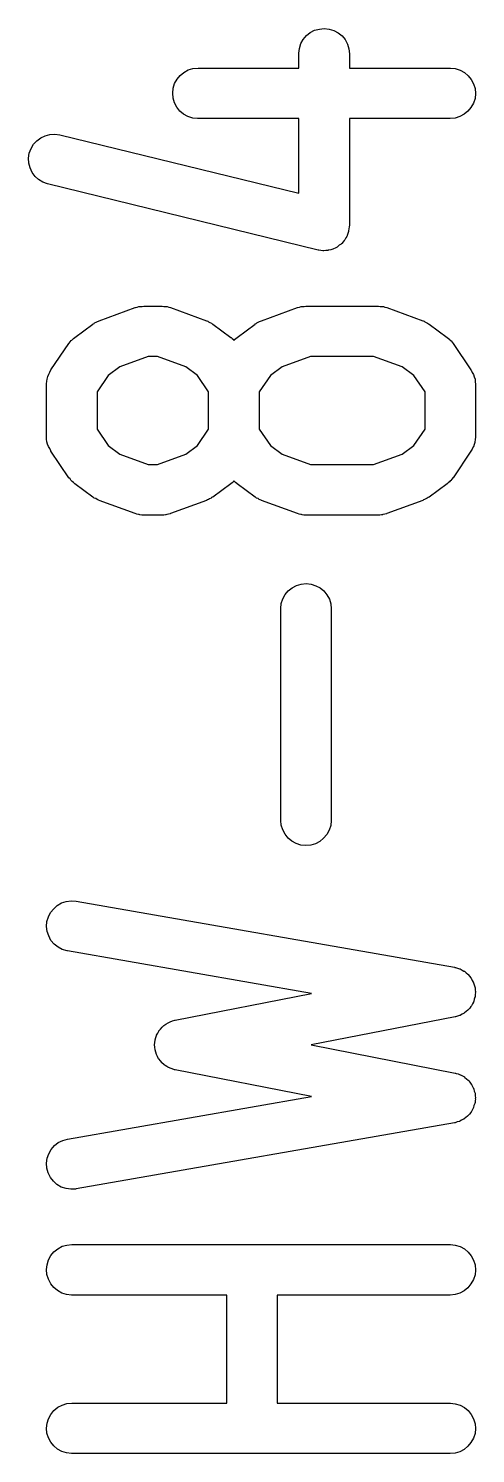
# Model space of a CAD drawing. Extents: x 161.3 to 182.5, y -119.2 to -82.4.
# Drawn here: x 180.33 to 182.1, y -119.22 to -113.57 of the extents above; entities that cross this region are included whole.
import ezdxf

# ---------------------------------------------------------------- set-up
doc = ezdxf.new("R2010")
doc.units = 0
doc.layers.add('BLACK', color=7, linetype='CONTINUOUS')

msp = doc.modelspace()

# ---------------------------------------------------------------- linework, layer by layer
at = {"layer": 'BLACK', "linetype": 'CONTINUOUS'}
for p, q in [((181.407, -113.628), (181.416, -113.611)), ((181.416, -113.611), (181.429, -113.596)), ((181.429, -113.596), (181.444, -113.584)), ((181.444, -113.584), (181.461, -113.575)), ((181.461, -113.575), (181.48, -113.57)), ((181.48, -113.57), (181.499, -113.568)), ((181.499, -113.568), (181.519, -113.57)), ((181.519, -113.57), (181.537, -113.576)), ((181.537, -113.576), (181.554, -113.585)), ((181.554, -113.585), (181.57, -113.597)), ((181.57, -113.597), (181.582, -113.612)), ((181.582, -113.612), (181.591, -113.63)), ((181.399, -113.666), (181.401, -113.647)), ((181.399, -113.668), (181.399, -113.666)), ((181.399, -113.725), (181.399, -113.668)), ((181.401, -113.647), (181.407, -113.628)), ((181.591, -113.63), (181.597, -113.648)), ((181.597, -113.648), (181.599, -113.668)), ((181.599, -113.668), (181.599, -113.725)), ((180.96, -113.732), (180.979, -113.727)), ((180.979, -113.727), (180.999, -113.725)), ((180.999, -113.725), (181.399, -113.725)), ((181.599, -113.725), (181.999, -113.725)), ((181.999, -113.725), (182, -113.725)), ((182, -113.725), (182.019, -113.727)), ((182.019, -113.727), (182.038, -113.733)), ((180.901, -113.805), (180.906, -113.786)), ((180.906, -113.786), (180.916, -113.769)), ((180.916, -113.769), (180.928, -113.754)), ((180.928, -113.754), (180.943, -113.742)), ((180.943, -113.742), (180.96, -113.732)), ((182.038, -113.733), (182.055, -113.742)), ((182.055, -113.742), (182.07, -113.755)), ((182.07, -113.755), (182.082, -113.77)), ((182.082, -113.77), (182.091, -113.787)), ((182.091, -113.787), (182.097, -113.806)), ((180.899, -113.824), (180.901, -113.805)), ((180.9, -113.844), (180.899, -113.824)), ((182.097, -113.806), (182.099, -113.826)), ((182.099, -113.826), (182.097, -113.845)), ((180.906, -113.862), (180.9, -113.844)), ((180.915, -113.88), (180.906, -113.862)), ((180.927, -113.895), (180.915, -113.88)), ((180.942, -113.907), (180.927, -113.895)), ((182.069, -113.896), (182.054, -113.908)), ((182.081, -113.881), (182.069, -113.896)), ((182.091, -113.864), (182.081, -113.881)), ((182.097, -113.845), (182.091, -113.864)), ((180.959, -113.917), (180.942, -113.907)), ((180.978, -113.923), (180.959, -113.917)), ((180.997, -113.925), (180.978, -113.923)), ((180.999, -113.925), (180.997, -113.925)), ((181.399, -113.925), (180.999, -113.925)), ((181.399, -114.221), (181.399, -113.925)), ((181.999, -113.925), (181.599, -113.925)), ((181.599, -113.925), (181.599, -114.349)), ((182.018, -113.923), (181.999, -113.925)), ((182.037, -113.917), (182.018, -113.923)), ((182.054, -113.908), (182.037, -113.917)), ((180.36, -114.013), (180.376, -114.001)), ((180.376, -114.001), (180.393, -113.993)), ((180.393, -113.993), (180.412, -113.988)), ((180.412, -113.988), (180.432, -113.987)), ((180.432, -113.987), (180.451, -113.99)), ((180.451, -113.99), (181.399, -114.221)), ((180.327, -114.082), (180.33, -114.062)), ((180.33, -114.062), (180.337, -114.044)), ((180.337, -114.044), (180.347, -114.027)), ((180.347, -114.027), (180.36, -114.013)), ((180.328, -114.101), (180.327, -114.082)), ((180.333, -114.12), (180.328, -114.101)), ((180.341, -114.138), (180.333, -114.12)), ((180.353, -114.154), (180.341, -114.138)), ((180.367, -114.167), (180.353, -114.154)), ((180.384, -114.177), (180.367, -114.167)), ((180.402, -114.184), (180.384, -114.177)), ((180.403, -114.184), (180.402, -114.184)), ((181.475, -114.446), (180.403, -114.184)), ((181.599, -114.35), (181.598, -114.352)), ((181.599, -114.349), (181.599, -114.35)), ((181.579, -114.408), (181.574, -114.414)), ((181.58, -114.407), (181.579, -114.408)), ((181.581, -114.405), (181.58, -114.407)), ((181.585, -114.398), (181.581, -114.405)), ((181.589, -114.392), (181.585, -114.398)), ((181.59, -114.39), (181.589, -114.392)), ((181.593, -114.381), (181.59, -114.388)), ((181.59, -114.388), (181.59, -114.39)), ((181.596, -114.373), (181.593, -114.381)), ((181.597, -114.362), (181.596, -114.37)), ((181.596, -114.37), (181.596, -114.371)), ((181.596, -114.371), (181.596, -114.373)), ((181.598, -114.354), (181.597, -114.362)), ((181.598, -114.352), (181.598, -114.354)), ((181.477, -114.446), (181.475, -114.446)), ((181.478, -114.447), (181.477, -114.446)), ((181.486, -114.448), (181.478, -114.447)), ((181.494, -114.449), (181.486, -114.448)), ((181.496, -114.449), (181.494, -114.449)), ((181.498, -114.449), (181.496, -114.449)), ((181.506, -114.448), (181.498, -114.449)), ((181.514, -114.448), (181.506, -114.448)), ((181.515, -114.447), (181.514, -114.448)), ((181.517, -114.447), (181.515, -114.447)), ((181.525, -114.445), (181.517, -114.447)), ((181.533, -114.443), (181.525, -114.445)), ((181.534, -114.442), (181.533, -114.443)), ((181.536, -114.441), (181.534, -114.442)), ((181.543, -114.438), (181.536, -114.441)), ((181.55, -114.434), (181.543, -114.438)), ((181.552, -114.433), (181.55, -114.434)), ((181.553, -114.432), (181.552, -114.433)), ((181.559, -114.427), (181.553, -114.432)), ((181.566, -114.423), (181.559, -114.427)), ((181.567, -114.421), (181.566, -114.423)), ((181.569, -114.42), (181.567, -114.421)), ((181.574, -114.414), (181.569, -114.42)), ((180.607, -114.726), (180.75, -114.674)), ((180.75, -114.674), (180.751, -114.673)), ((180.751, -114.673), (180.758, -114.672)), ((180.758, -114.672), (180.765, -114.67)), ((180.765, -114.67), (180.768, -114.669)), ((180.768, -114.669), (180.77, -114.669)), ((180.77, -114.669), (180.777, -114.669)), ((180.777, -114.669), (180.784, -114.668)), ((180.784, -114.668), (180.856, -114.668)), ((180.856, -114.668), (180.857, -114.668)), ((180.857, -114.668), (180.864, -114.669)), ((180.864, -114.669), (180.871, -114.669)), ((180.871, -114.669), (180.874, -114.67)), ((180.874, -114.67), (180.877, -114.67)), ((180.877, -114.67), (180.883, -114.672)), ((180.883, -114.672), (180.89, -114.674)), ((180.89, -114.674), (181.033, -114.726)), ((181.25, -114.726), (181.393, -114.674)), ((181.393, -114.674), (181.394, -114.673)), ((181.394, -114.673), (181.401, -114.672)), ((181.401, -114.672), (181.408, -114.67)), ((181.408, -114.67), (181.41, -114.669)), ((181.41, -114.669), (181.413, -114.669)), ((181.413, -114.669), (181.42, -114.669)), ((181.42, -114.669), (181.427, -114.668)), ((181.427, -114.668), (181.713, -114.668)), ((181.713, -114.668), (181.714, -114.668)), ((181.714, -114.668), (181.721, -114.669)), ((181.721, -114.669), (181.728, -114.669)), ((181.728, -114.669), (181.731, -114.67)), ((181.731, -114.67), (181.734, -114.67)), ((181.734, -114.67), (181.74, -114.672)), ((181.74, -114.672), (181.747, -114.674)), ((181.747, -114.674), (181.89, -114.726)), ((180.511, -114.792), (180.582, -114.74)), ((180.582, -114.74), (180.583, -114.739)), ((180.583, -114.739), (180.587, -114.737)), ((180.587, -114.737), (180.589, -114.735)), ((180.589, -114.735), (180.595, -114.732)), ((180.595, -114.732), (180.6, -114.729)), ((180.6, -114.729), (180.604, -114.728)), ((180.604, -114.728), (180.607, -114.726)), ((181.033, -114.726), (181.034, -114.727)), ((181.034, -114.727), (181.038, -114.728)), ((181.038, -114.728), (181.041, -114.73)), ((181.041, -114.73), (181.046, -114.733)), ((181.046, -114.733), (181.052, -114.736)), ((181.052, -114.736), (181.055, -114.738)), ((181.055, -114.738), (181.058, -114.74)), ((181.058, -114.74), (181.129, -114.792)), ((181.154, -114.792), (181.225, -114.74)), ((181.225, -114.74), (181.226, -114.739)), ((181.226, -114.739), (181.229, -114.737)), ((181.229, -114.737), (181.232, -114.735)), ((181.232, -114.735), (181.238, -114.732)), ((181.238, -114.732), (181.243, -114.729)), ((181.243, -114.729), (181.247, -114.728)), ((181.247, -114.728), (181.25, -114.726)), ((181.89, -114.726), (181.891, -114.727)), ((181.891, -114.727), (181.895, -114.728)), ((181.895, -114.728), (181.898, -114.73)), ((181.898, -114.73), (181.903, -114.733)), ((181.903, -114.733), (181.909, -114.736)), ((181.909, -114.736), (181.912, -114.738)), ((181.912, -114.738), (181.915, -114.74)), ((181.915, -114.74), (181.986, -114.792)), ((180.496, -114.805), (180.499, -114.803)), ((180.499, -114.803), (180.501, -114.8)), ((180.501, -114.8), (180.506, -114.796)), ((180.506, -114.796), (180.511, -114.792)), ((181.129, -114.792), (181.13, -114.793)), ((181.13, -114.793), (181.135, -114.797)), ((181.135, -114.797), (181.14, -114.801)), ((181.14, -114.801), (181.141, -114.803)), ((181.141, -114.803), (181.142, -114.803)), ((181.142, -114.803), (181.144, -114.8)), ((181.144, -114.8), (181.149, -114.796)), ((181.149, -114.796), (181.154, -114.792)), ((181.986, -114.792), (181.987, -114.793)), ((181.987, -114.793), (181.992, -114.797)), ((181.992, -114.797), (181.997, -114.801)), ((181.997, -114.801), (181.999, -114.804)), ((180.416, -114.921), (180.487, -114.816)), ((180.487, -114.816), (180.488, -114.815)), ((180.488, -114.815), (180.492, -114.81)), ((180.492, -114.81), (180.496, -114.805)), ((181.999, -114.804), (182.002, -114.806)), ((182.002, -114.806), (182.006, -114.811)), ((182.006, -114.811), (182.01, -114.816)), ((182.01, -114.816), (182.081, -114.921)), ((180.689, -114.909), (180.643, -114.943)), ((180.802, -114.868), (180.689, -114.909)), ((180.838, -114.868), (180.802, -114.868)), ((180.951, -114.909), (180.838, -114.868)), ((180.997, -114.943), (180.951, -114.909)), ((181.332, -114.909), (181.286, -114.943)), ((181.445, -114.868), (181.332, -114.909)), ((181.695, -114.868), (181.445, -114.868)), ((181.808, -114.909), (181.695, -114.868)), ((181.854, -114.943), (181.808, -114.909)), ((180.399, -114.976), (180.4, -114.966)), ((180.4, -114.966), (180.401, -114.957)), ((180.401, -114.957), (180.404, -114.947)), ((180.401, -114.957), (180.401, -114.957)), ((180.401, -114.957), (180.401, -114.957)), ((180.404, -114.947), (180.407, -114.938)), ((180.407, -114.938), (180.411, -114.93)), ((180.407, -114.938), (180.407, -114.938)), ((180.407, -114.938), (180.407, -114.938)), ((180.411, -114.93), (180.416, -114.921)), ((180.643, -114.943), (180.599, -115.008)), ((181.041, -115.008), (180.997, -114.943)), ((181.286, -114.943), (181.241, -115.008)), ((181.899, -115.008), (181.854, -114.943)), ((182.081, -114.921), (182.082, -114.922)), ((182.082, -114.922), (182.082, -114.922)), ((182.082, -114.922), (182.082, -114.922)), ((182.082, -114.922), (182.082, -114.922)), ((182.082, -114.922), (182.086, -114.931)), ((182.086, -114.931), (182.091, -114.939)), ((182.091, -114.939), (182.091, -114.939)), ((182.091, -114.939), (182.091, -114.939)), ((182.091, -114.939), (182.094, -114.949)), ((182.094, -114.949), (182.097, -114.958)), ((182.097, -114.958), (182.097, -114.958)), ((182.097, -114.958), (182.097, -114.958)), ((182.097, -114.958), (182.098, -114.968)), ((182.098, -114.968), (182.099, -114.977)), ((180.399, -114.977), (180.399, -114.976)), ((180.399, -114.976), (180.399, -114.976)), ((180.399, -114.976), (180.399, -114.976)), ((180.399, -114.976), (180.399, -114.976)), ((180.399, -115.187), (180.399, -114.977)), ((180.599, -115.008), (180.599, -115.156)), ((181.041, -115.156), (181.041, -115.008)), ((181.241, -115.008), (181.241, -115.156)), ((181.899, -115.156), (181.899, -115.008)), ((182.099, -114.977), (182.099, -115.187)), ((180.399, -115.196), (180.399, -115.187)), ((180.4, -115.206), (180.399, -115.196)), ((180.599, -115.156), (180.643, -115.221)), ((180.997, -115.221), (181.041, -115.156)), ((181.241, -115.156), (181.286, -115.221)), ((181.854, -115.221), (181.899, -115.156)), ((182.098, -115.197), (182.096, -115.207)), ((182.099, -115.188), (182.098, -115.197)), ((182.099, -115.187), (182.099, -115.188)), ((182.099, -115.188), (182.099, -115.188)), ((182.099, -115.188), (182.099, -115.188)), ((182.099, -115.188), (182.099, -115.188)), ((180.403, -115.215), (180.4, -115.206)), ((180.4, -115.206), (180.4, -115.206)), ((180.4, -115.206), (180.4, -115.206)), ((180.406, -115.225), (180.403, -115.215)), ((180.411, -115.233), (180.406, -115.225)), ((180.406, -115.225), (180.406, -115.225)), ((180.406, -115.225), (180.406, -115.225)), ((180.415, -115.242), (180.411, -115.233)), ((180.416, -115.243), (180.415, -115.242)), ((180.415, -115.242), (180.415, -115.242)), ((180.415, -115.242), (180.415, -115.242)), ((180.415, -115.242), (180.415, -115.242)), ((180.487, -115.348), (180.416, -115.243)), ((180.643, -115.221), (180.689, -115.255)), ((180.689, -115.255), (180.802, -115.296)), ((180.838, -115.296), (180.951, -115.255)), ((180.951, -115.255), (180.997, -115.221)), ((181.286, -115.221), (181.332, -115.255)), ((181.332, -115.255), (181.445, -115.296)), ((181.695, -115.296), (181.808, -115.255)), ((181.808, -115.255), (181.854, -115.221)), ((182.081, -115.243), (182.01, -115.348)), ((182.086, -115.235), (182.081, -115.243)), ((182.09, -115.226), (182.086, -115.235)), ((182.091, -115.226), (182.09, -115.226)), ((182.094, -115.217), (182.091, -115.226)), ((182.091, -115.226), (182.091, -115.226)), ((182.096, -115.208), (182.094, -115.217)), ((182.096, -115.207), (182.096, -115.208)), ((182.096, -115.208), (182.096, -115.208)), ((180.802, -115.296), (180.838, -115.296)), ((181.445, -115.296), (181.695, -115.296)), ((180.492, -115.353), (180.487, -115.348)), ((180.495, -115.358), (180.492, -115.353)), ((180.498, -115.36), (180.495, -115.358)), ((180.5, -115.363), (180.498, -115.36)), ((180.505, -115.367), (180.5, -115.363)), ((180.51, -115.371), (180.505, -115.367)), ((181.134, -115.368), (181.129, -115.372)), ((181.139, -115.364), (181.134, -115.368)), ((181.141, -115.361), (181.139, -115.364)), ((181.143, -115.363), (181.141, -115.361)), ((181.141, -115.361), (181.141, -115.361)), ((181.148, -115.367), (181.143, -115.363)), ((181.153, -115.371), (181.148, -115.367)), ((181.991, -115.368), (181.986, -115.372)), ((181.996, -115.364), (181.991, -115.368)), ((181.998, -115.361), (181.996, -115.364)), ((182.001, -115.359), (181.998, -115.361)), ((182.005, -115.354), (182.001, -115.359)), ((182.009, -115.349), (182.005, -115.354)), ((182.01, -115.348), (182.009, -115.349)), ((180.511, -115.372), (180.51, -115.371)), ((180.582, -115.425), (180.511, -115.372)), ((181.129, -115.372), (181.058, -115.425)), ((181.154, -115.372), (181.153, -115.371)), ((181.225, -115.425), (181.154, -115.372)), ((181.986, -115.372), (181.915, -115.425)), ((180.585, -115.426), (180.582, -115.425)), ((180.588, -115.429), (180.585, -115.426)), ((180.594, -115.431), (180.588, -115.429)), ((180.599, -115.435), (180.594, -115.431)), ((180.602, -115.436), (180.599, -115.435)), ((180.606, -115.437), (180.602, -115.436)), ((180.607, -115.438), (180.606, -115.437)), ((180.75, -115.49), (180.607, -115.438)), ((181.033, -115.438), (180.89, -115.49)), ((181.036, -115.436), (181.033, -115.438)), ((181.04, -115.435), (181.036, -115.436)), ((181.045, -115.432), (181.04, -115.435)), ((181.051, -115.429), (181.045, -115.432)), ((181.053, -115.427), (181.051, -115.429)), ((181.057, -115.425), (181.053, -115.427)), ((181.058, -115.425), (181.057, -115.425)), ((181.228, -115.426), (181.225, -115.425)), ((181.231, -115.429), (181.228, -115.426)), ((181.237, -115.431), (181.231, -115.429)), ((181.242, -115.435), (181.237, -115.431)), ((181.245, -115.436), (181.242, -115.435)), ((181.249, -115.437), (181.245, -115.436)), ((181.25, -115.438), (181.249, -115.437)), ((181.393, -115.49), (181.25, -115.438)), ((181.89, -115.438), (181.747, -115.49)), ((181.893, -115.436), (181.89, -115.438)), ((181.897, -115.435), (181.893, -115.436)), ((181.902, -115.432), (181.897, -115.435)), ((181.908, -115.429), (181.902, -115.432)), ((181.911, -115.427), (181.908, -115.429)), ((181.914, -115.425), (181.911, -115.427)), ((181.915, -115.425), (181.914, -115.425)), ((180.757, -115.492), (180.75, -115.49)), ((180.763, -115.494), (180.757, -115.492)), ((180.766, -115.494), (180.763, -115.494)), ((180.769, -115.495), (180.766, -115.494)), ((180.776, -115.496), (180.769, -115.495)), ((180.783, -115.496), (180.776, -115.496)), ((180.784, -115.496), (180.783, -115.496)), ((180.856, -115.496), (180.784, -115.496)), ((180.863, -115.496), (180.856, -115.496)), ((180.87, -115.495), (180.863, -115.496)), ((180.872, -115.495), (180.87, -115.495)), ((180.875, -115.494), (180.872, -115.495)), ((180.882, -115.492), (180.875, -115.494)), ((180.889, -115.491), (180.882, -115.492)), ((180.89, -115.49), (180.889, -115.491)), ((181.4, -115.492), (181.393, -115.49)), ((181.406, -115.494), (181.4, -115.492)), ((181.409, -115.494), (181.406, -115.494)), ((181.412, -115.495), (181.409, -115.494)), ((181.419, -115.496), (181.412, -115.495)), ((181.426, -115.496), (181.419, -115.496)), ((181.427, -115.496), (181.426, -115.496)), ((181.713, -115.496), (181.427, -115.496)), ((181.72, -115.496), (181.713, -115.496)), ((181.727, -115.495), (181.72, -115.496)), ((181.73, -115.495), (181.727, -115.495)), ((181.732, -115.494), (181.73, -115.495)), ((181.739, -115.492), (181.732, -115.494)), ((181.746, -115.491), (181.739, -115.492)), ((181.747, -115.49), (181.746, -115.491)), ((181.335, -115.828), (181.345, -115.811)), ((181.345, -115.811), (181.357, -115.796)), ((181.357, -115.796), (181.372, -115.784)), ((181.372, -115.784), (181.39, -115.775)), ((181.39, -115.775), (181.408, -115.77)), ((181.408, -115.77), (181.428, -115.768)), ((181.428, -115.768), (181.447, -115.77)), ((181.447, -115.77), (181.466, -115.776)), ((181.466, -115.776), (181.483, -115.785)), ((181.483, -115.785), (181.498, -115.797)), ((181.498, -115.797), (181.51, -115.812)), ((181.51, -115.812), (181.52, -115.83)), ((181.327, -115.866), (181.329, -115.847)), ((181.327, -115.868), (181.327, -115.866)), ((181.327, -116.706), (181.327, -115.868)), ((181.329, -115.847), (181.335, -115.828)), ((181.52, -115.83), (181.525, -115.848)), ((181.525, -115.848), (181.527, -115.868)), ((181.527, -115.868), (181.527, -116.706)), ((181.329, -116.725), (181.327, -116.706)), ((181.527, -116.707), (181.525, -116.727)), ((181.527, -116.706), (181.527, -116.707)), ((181.335, -116.744), (181.329, -116.725)), ((181.344, -116.761), (181.335, -116.744)), ((181.356, -116.776), (181.344, -116.761)), ((181.371, -116.789), (181.356, -116.776)), ((181.497, -116.777), (181.482, -116.79)), ((181.51, -116.762), (181.497, -116.777)), ((181.519, -116.745), (181.51, -116.762)), ((181.525, -116.727), (181.519, -116.745)), ((181.388, -116.798), (181.371, -116.789)), ((181.407, -116.804), (181.388, -116.798)), ((181.426, -116.806), (181.407, -116.804)), ((181.446, -116.804), (181.426, -116.806)), ((181.465, -116.799), (181.446, -116.804)), ((181.482, -116.79), (181.465, -116.799)), ((180.414, -117.071), (180.427, -117.056)), ((180.427, -117.056), (180.441, -117.043)), ((180.441, -117.043), (180.458, -117.033)), ((180.458, -117.033), (180.477, -117.027)), ((180.477, -117.027), (180.496, -117.025)), ((180.496, -117.025), (180.516, -117.026)), ((180.516, -117.026), (182.016, -117.288)), ((180.399, -117.127), (180.4, -117.107)), ((180.4, -117.107), (180.406, -117.088)), ((180.406, -117.088), (180.414, -117.071)), ((180.401, -117.146), (180.399, -117.127)), ((180.407, -117.164), (180.401, -117.146)), ((180.416, -117.182), (180.407, -117.164)), ((180.429, -117.197), (180.416, -117.182)), ((180.444, -117.209), (180.429, -117.197)), ((180.461, -117.218), (180.444, -117.209)), ((180.48, -117.223), (180.461, -117.218)), ((180.481, -117.223), (180.48, -117.223)), ((181.449, -117.392), (180.481, -117.223)), ((182.016, -117.288), (182.017, -117.289)), ((182.017, -117.289), (182.018, -117.289)), ((182.018, -117.289), (182.02, -117.289)), ((182.02, -117.289), (182.028, -117.292)), ((182.028, -117.292), (182.036, -117.294)), ((182.036, -117.294), (182.037, -117.295)), ((182.037, -117.295), (182.038, -117.295)), ((182.038, -117.295), (182.046, -117.299)), ((182.046, -117.299), (182.053, -117.303)), ((182.053, -117.303), (182.054, -117.304)), ((182.054, -117.304), (182.055, -117.304)), ((182.055, -117.304), (182.062, -117.31)), ((182.062, -117.31), (182.068, -117.315)), ((182.068, -117.315), (182.069, -117.316)), ((182.069, -117.316), (182.07, -117.317)), ((182.07, -117.317), (182.075, -117.324)), ((182.075, -117.324), (182.081, -117.33)), ((182.081, -117.33), (182.082, -117.331)), ((182.082, -117.331), (182.082, -117.332)), ((182.082, -117.332), (182.086, -117.34)), ((182.086, -117.34), (182.09, -117.347)), ((180.908, -117.498), (181.449, -117.392)), ((182.09, -117.347), (182.091, -117.349)), ((182.091, -117.349), (182.091, -117.35)), ((182.091, -117.35), (182.094, -117.358)), ((182.094, -117.358), (182.096, -117.366)), ((182.096, -117.366), (182.096, -117.367)), ((182.096, -117.367), (182.097, -117.368)), ((182.097, -117.368), (182.098, -117.377)), ((182.098, -117.396), (182.097, -117.405)), ((182.098, -117.377), (182.099, -117.385)), ((182.099, -117.385), (182.098, -117.387)), ((182.098, -117.387), (182.099, -117.388)), ((182.099, -117.388), (182.098, -117.396)), ((182.07, -117.457), (182.069, -117.458)), ((182.071, -117.456), (182.07, -117.457)), ((182.076, -117.45), (182.071, -117.456)), ((182.081, -117.443), (182.076, -117.45)), ((182.082, -117.442), (182.081, -117.443)), ((182.083, -117.441), (182.082, -117.442)), ((182.087, -117.433), (182.083, -117.441)), ((182.091, -117.426), (182.087, -117.433)), ((182.092, -117.424), (182.091, -117.425)), ((182.091, -117.425), (182.091, -117.426)), ((182.094, -117.415), (182.092, -117.424)), ((182.096, -117.407), (182.094, -117.415)), ((182.097, -117.406), (182.096, -117.407)), ((182.097, -117.405), (182.097, -117.406)), ((180.864, -117.519), (180.872, -117.513)), ((180.872, -117.513), (180.881, -117.508)), ((180.872, -117.513), (180.872, -117.513)), ((180.872, -117.513), (180.872, -117.513)), ((180.881, -117.508), (180.889, -117.504)), ((180.889, -117.504), (180.898, -117.501)), ((180.889, -117.504), (180.889, -117.504)), ((180.889, -117.504), (180.889, -117.504)), ((180.898, -117.501), (180.907, -117.498)), ((180.907, -117.498), (180.908, -117.498)), ((180.908, -117.498), (180.908, -117.498)), ((182.018, -117.485), (181.448, -117.596)), ((182.019, -117.485), (182.018, -117.485)), ((182.02, -117.484), (182.019, -117.485)), ((182.028, -117.482), (182.02, -117.484)), ((182.036, -117.479), (182.028, -117.482)), ((182.038, -117.479), (182.036, -117.479)), ((182.039, -117.478), (182.038, -117.479)), ((182.046, -117.474), (182.039, -117.478)), ((182.054, -117.47), (182.046, -117.474)), ((182.055, -117.469), (182.054, -117.47)), ((182.056, -117.469), (182.055, -117.469)), ((182.062, -117.463), (182.056, -117.469)), ((182.069, -117.458), (182.062, -117.463)), ((180.829, -117.576), (180.832, -117.567)), ((180.832, -117.567), (180.835, -117.558)), ((180.835, -117.557), (180.84, -117.549)), ((180.835, -117.558), (180.835, -117.557)), ((180.835, -117.558), (180.835, -117.558)), ((180.84, -117.549), (180.844, -117.541)), ((180.844, -117.54), (180.85, -117.533)), ((180.844, -117.541), (180.844, -117.54)), ((180.844, -117.54), (180.844, -117.54)), ((180.85, -117.533), (180.857, -117.526)), ((180.857, -117.525), (180.864, -117.519)), ((180.857, -117.526), (180.857, -117.525)), ((180.857, -117.525), (180.857, -117.525)), ((180.827, -117.595), (180.828, -117.586)), ((180.827, -117.596), (180.827, -117.595)), ((180.828, -117.605), (180.827, -117.596)), ((180.827, -117.596), (180.827, -117.596)), ((180.828, -117.586), (180.829, -117.577)), ((180.829, -117.615), (180.828, -117.605)), ((180.829, -117.577), (180.829, -117.576)), ((180.829, -117.576), (180.829, -117.576)), ((180.832, -117.624), (180.829, -117.615)), ((180.829, -117.615), (180.829, -117.615)), ((180.829, -117.615), (180.829, -117.615)), ((180.834, -117.634), (180.832, -117.624)), ((181.448, -117.596), (182.018, -117.708)), ((180.835, -117.634), (180.834, -117.634)), ((180.834, -117.634), (180.834, -117.634)), ((180.839, -117.642), (180.835, -117.634)), ((180.843, -117.651), (180.839, -117.642)), ((180.844, -117.651), (180.843, -117.651)), ((180.843, -117.651), (180.843, -117.651)), ((180.85, -117.659), (180.844, -117.651)), ((180.856, -117.666), (180.85, -117.659)), ((180.856, -117.667), (180.856, -117.666)), ((180.856, -117.666), (180.856, -117.666)), ((180.863, -117.673), (180.856, -117.667)), ((180.87, -117.679), (180.863, -117.673)), ((180.871, -117.679), (180.87, -117.679)), ((180.879, -117.684), (180.871, -117.679)), ((180.871, -117.679), (180.871, -117.679)), ((180.888, -117.688), (180.879, -117.684)), ((180.897, -117.691), (180.888, -117.688)), ((180.888, -117.688), (180.888, -117.688)), ((180.888, -117.688), (180.888, -117.688)), ((180.906, -117.694), (180.897, -117.691)), ((180.907, -117.694), (180.906, -117.694)), ((180.906, -117.694), (180.906, -117.694)), ((180.908, -117.695), (180.907, -117.694)), ((181.449, -117.8), (180.908, -117.695)), ((182.018, -117.708), (182.019, -117.708)), ((182.019, -117.708), (182.02, -117.708)), ((182.02, -117.708), (182.022, -117.709)), ((182.022, -117.709), (182.03, -117.711)), ((182.03, -117.711), (182.038, -117.714)), ((182.038, -117.714), (182.039, -117.714)), ((182.039, -117.714), (182.04, -117.715)), ((182.04, -117.715), (182.047, -117.719)), ((182.047, -117.719), (182.055, -117.723)), ((182.055, -117.723), (182.056, -117.724)), ((182.056, -117.724), (182.057, -117.725)), ((182.057, -117.725), (182.063, -117.73)), ((182.063, -117.73), (182.07, -117.736)), ((182.07, -117.736), (182.071, -117.737)), ((182.071, -117.737), (182.072, -117.738)), ((182.072, -117.738), (182.077, -117.744)), ((182.077, -117.744), (182.082, -117.751)), ((182.082, -117.751), (182.083, -117.752)), ((182.083, -117.752), (182.083, -117.753)), ((182.083, -117.753), (182.087, -117.761)), ((182.087, -117.761), (182.091, -117.768)), ((182.091, -117.768), (182.092, -117.769)), ((182.092, -117.769), (182.092, -117.771)), ((182.092, -117.771), (182.094, -117.779)), ((182.094, -117.779), (182.097, -117.787)), ((182.097, -117.787), (182.097, -117.788)), ((182.097, -117.788), (182.097, -117.789)), ((182.097, -117.789), (182.098, -117.798)), ((180.481, -117.969), (181.449, -117.8)), ((182.09, -117.847), (182.086, -117.854)), ((182.091, -117.844), (182.09, -117.846)), ((182.09, -117.846), (182.09, -117.847)), ((182.093, -117.836), (182.091, -117.844)), ((182.096, -117.828), (182.093, -117.836)), ((182.097, -117.826), (182.096, -117.827)), ((182.096, -117.827), (182.096, -117.828)), ((182.099, -117.809), (182.097, -117.817)), ((182.097, -117.817), (182.097, -117.826)), ((182.098, -117.798), (182.099, -117.806)), ((182.099, -117.806), (182.098, -117.808)), ((182.098, -117.808), (182.099, -117.809)), ((182.016, -117.904), (180.516, -118.166)), ((182.017, -117.904), (182.016, -117.904)), ((182.018, -117.904), (182.017, -117.904)), ((182.026, -117.901), (182.018, -117.904)), ((182.035, -117.899), (182.026, -117.901)), ((182.036, -117.899), (182.035, -117.899)), ((182.037, -117.898), (182.036, -117.899)), ((182.044, -117.894), (182.037, -117.898)), ((182.052, -117.89), (182.044, -117.894)), ((182.053, -117.89), (182.052, -117.89)), ((182.054, -117.889), (182.053, -117.89)), ((182.061, -117.884), (182.054, -117.889)), ((182.067, -117.878), (182.061, -117.884)), ((182.068, -117.877), (182.067, -117.878)), ((182.069, -117.877), (182.068, -117.877)), ((182.075, -117.87), (182.069, -117.877)), ((182.08, -117.864), (182.075, -117.87)), ((182.081, -117.863), (182.08, -117.864)), ((182.082, -117.862), (182.081, -117.863)), ((182.086, -117.854), (182.082, -117.862)), ((180.407, -118.027), (180.417, -118.01)), ((180.417, -118.01), (180.43, -117.995)), ((180.43, -117.995), (180.445, -117.983)), ((180.445, -117.983), (180.463, -117.975)), ((180.463, -117.975), (180.481, -117.969)), ((180.399, -118.065), (180.401, -118.045)), ((180.4, -118.084), (180.399, -118.065)), ((180.401, -118.045), (180.407, -118.027)), ((180.405, -118.103), (180.4, -118.084)), ((180.414, -118.121), (180.405, -118.103)), ((180.426, -118.136), (180.414, -118.121)), ((180.44, -118.149), (180.426, -118.136)), ((180.457, -118.159), (180.44, -118.149)), ((180.476, -118.165), (180.457, -118.159)), ((180.495, -118.168), (180.476, -118.165)), ((180.514, -118.167), (180.495, -118.168)), ((180.516, -118.166), (180.514, -118.167)), ((180.416, -118.431), (180.428, -118.416)), ((180.428, -118.416), (180.443, -118.404)), ((180.443, -118.404), (180.46, -118.394)), ((180.46, -118.394), (180.479, -118.389)), ((180.479, -118.389), (180.499, -118.387)), ((180.499, -118.387), (181.999, -118.387)), ((181.999, -118.387), (182, -118.387)), ((182, -118.387), (182.019, -118.389)), ((182.019, -118.389), (182.038, -118.395)), ((182.038, -118.395), (182.055, -118.404)), ((182.055, -118.404), (182.07, -118.417)), ((182.07, -118.417), (182.082, -118.432)), ((180.399, -118.486), (180.401, -118.467)), ((180.401, -118.467), (180.406, -118.448)), ((180.406, -118.448), (180.416, -118.431)), ((182.082, -118.432), (182.091, -118.449)), ((182.091, -118.449), (182.097, -118.468)), ((182.097, -118.468), (182.099, -118.488)), ((180.4, -118.506), (180.399, -118.486)), ((180.406, -118.524), (180.4, -118.506)), ((180.415, -118.542), (180.406, -118.524)), ((182.091, -118.526), (182.081, -118.543)), ((182.097, -118.507), (182.091, -118.526)), ((182.099, -118.488), (182.097, -118.507)), ((180.427, -118.557), (180.415, -118.542)), ((180.442, -118.569), (180.427, -118.557)), ((180.459, -118.579), (180.442, -118.569)), ((180.478, -118.585), (180.459, -118.579)), ((180.497, -118.587), (180.478, -118.585)), ((180.499, -118.587), (180.497, -118.587)), ((181.113, -118.587), (180.499, -118.587)), ((181.113, -119.015), (181.113, -118.587)), ((181.999, -118.587), (181.313, -118.587)), ((181.313, -118.587), (181.313, -119.015)), ((182.018, -118.585), (181.999, -118.587)), ((182.037, -118.579), (182.018, -118.585)), ((182.054, -118.57), (182.037, -118.579)), ((182.069, -118.558), (182.054, -118.57)), ((182.081, -118.543), (182.069, -118.558)), ((180.428, -119.044), (180.443, -119.032)), ((180.443, -119.032), (180.46, -119.023)), ((180.46, -119.023), (180.479, -119.017)), ((180.479, -119.017), (180.499, -119.015)), ((180.499, -119.015), (181.113, -119.015)), ((181.313, -119.015), (181.999, -119.015)), ((181.999, -119.015), (182, -119.015)), ((182, -119.015), (182.019, -119.018)), ((182.019, -119.018), (182.038, -119.024)), ((182.038, -119.024), (182.055, -119.033)), ((182.055, -119.033), (182.07, -119.045)), ((180.399, -119.115), (180.401, -119.095)), ((180.401, -119.095), (180.406, -119.077)), ((180.406, -119.077), (180.416, -119.06)), ((180.416, -119.06), (180.428, -119.044)), ((182.07, -119.045), (182.082, -119.061)), ((182.082, -119.061), (182.091, -119.078)), ((182.091, -119.078), (182.097, -119.097)), ((180.4, -119.134), (180.399, -119.115)), ((180.406, -119.153), (180.4, -119.134)), ((182.097, -119.136), (182.091, -119.154)), ((182.097, -119.097), (182.099, -119.116)), ((182.099, -119.116), (182.097, -119.136)), ((180.415, -119.17), (180.406, -119.153)), ((180.427, -119.185), (180.415, -119.17)), ((180.442, -119.198), (180.427, -119.185)), ((180.459, -119.207), (180.442, -119.198)), ((180.478, -119.213), (180.459, -119.207)), ((182.037, -119.208), (182.018, -119.214)), ((182.054, -119.199), (182.037, -119.208)), ((182.069, -119.186), (182.054, -119.199)), ((182.081, -119.171), (182.069, -119.186)), ((182.091, -119.154), (182.081, -119.171)), ((180.497, -119.215), (180.478, -119.213)), ((180.499, -119.215), (180.497, -119.215)), ((181.999, -119.215), (180.499, -119.215)), ((182.018, -119.214), (181.999, -119.215))]:
    msp.add_line(p, q, dxfattribs=at)

doc.saveas('drawing.dxf')
